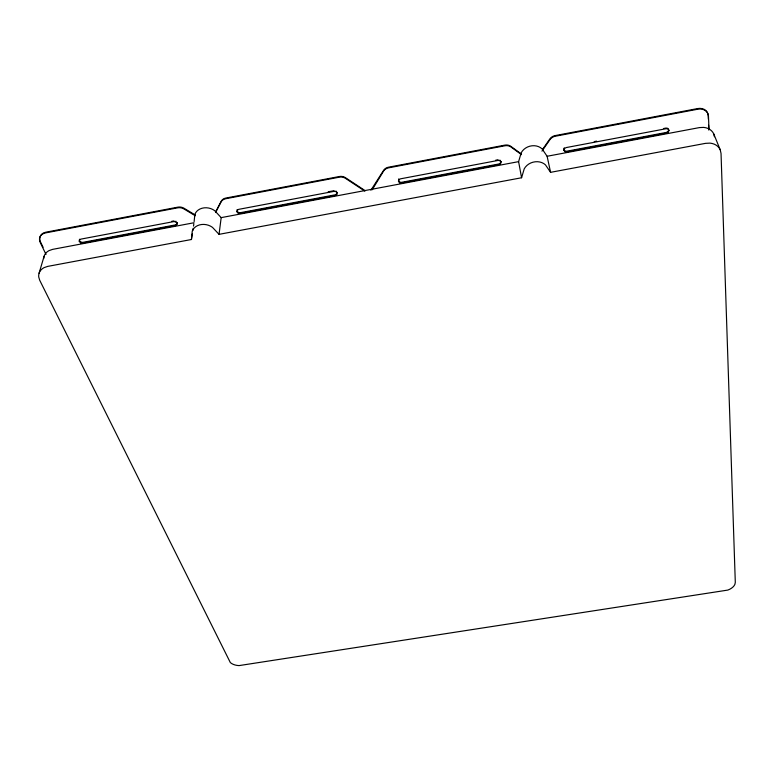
<?xml version="1.0" encoding="UTF-8"?>
<svg xmlns="http://www.w3.org/2000/svg" width="774" height="774" viewBox="0 0 774 774"><rect width="100%" height="100%" fill="white"/><g stroke="black" fill="none" stroke-linecap="round" stroke-linejoin="round"><path stroke-width="1.16" d="M336.748 194.564L336.758 193.897L335.229 194.816L240.153 212.724L238.276 212.444L237.096 211.147L237.018 211.834L238.208 213.131L240.075 213.411L335.219 195.493L336.748 194.564L337.048 192.3L337.038 192.978L335.935 190.975M79.335 241.546L79.567 239.34L79.335 241.546L80.651 242.813L82.547 243.075L175.446 225.582L176.994 223.996L175.563 224.895L82.721 242.378L80.835 242.117L79.529 240.859M176.869 224.683L177.13 222.457L177.004 223.144L175.775 221.857L173.879 221.577L80.748 239.147L79.383 240.037M191.43 239.514L192.252 231.145A12.8 10.362 12.3 0 1 212.463 227.353L219.042 234.348L521.579 177.759L524.221 168.848A12.965 11.02 -16 0 1 545.457 164.862L550.585 172.331L705.559 143.345L709.971 143.122A15.973 12.79 -26.5 0 1 720.226 149.827L721.039 153.446L735.3 582.377L734.865 584.457A11.475 7.014 -12.7 0 1 727.792 590.088L239.05 665.601A10.971 6.589 2.1 0 1 230.323 662.563L39.706 280.256L38.7 276.86A15.364 11.504 17.2 0 1 43.992 267.669L47.707 266.391L191.43 239.514L192.3 233.922M194.139 221.558L194.845 214.437A12.597 10.294 12.9 0 1 214.717 210.683L221.18 217.629L219.042 234.348M238.208 213.131L238.276 212.444M237.018 211.834L237.289 209.59L237.212 210.267L238.682 209.357L334.058 191.362L335.926 191.652M192.813 230.575L193.161 228.34M193.51 226.095L193.848 223.86M175.775 221.857L175.892 221.171M398.504 181.397L398.823 179.113L398.504 181.397L399.568 182.732L401.425 183.022L498.882 164.668L500.507 163.72L500.865 161.418L500.507 163.72M80.651 242.813L80.835 242.117M521.579 177.759L518.609 161.64L521.192 152.797A12.742 10.942 -16.6 0 1 542.052 148.85L547.112 156.271L550.585 172.331M39.077 273.232L44.128 256.165M563.791 149.556L564.323 147.892L563.946 150.204L564.875 151.598L566.703 151.898L666.578 133.089L668.31 132.112L668.949 130.419L668.717 129.771L668.078 131.464L666.346 132.441L566.549 151.24L564.72 150.94L563.791 149.556L563.946 150.204M215.656 211.863L221.171 201.288A7.488 6.211 12.2 0 1 225.853 198.047L339.351 176.52A7.44 6.405 3.5 0 1 345.533 177.72L364.844 190.462M215.559 212.55L221.074 201.966A7.488 6.211 12.2 0 1 225.766 198.725L339.341 177.188A7.45 6.405 3.5 0 1 345.533 178.388L364.854 191.13M372.226 189.746L383.507 171.189A7.459 6.473 -1.5 0 1 388.558 167.852L504.929 145.783A7.556 6.55 -14.4 0 1 511.024 147.031L521.502 154.665M542.506 149.527L549.792 139.01A7.634 6.55 -19.4 0 1 555.21 135.576L697.635 108.563A10.584 8.63 -28.8 0 1 708.21 115.607L708.355 119.225M541.974 151.133L549.937 139.659A7.643 6.55 -19.3 0 1 555.364 136.224L697.887 109.202A10.584 8.63 -28.7 0 1 708.471 116.245L709.003 129.51M370.901 190.23L383.478 170.522A7.45 6.473 -1.5 0 1 388.529 167.194L504.822 145.135A7.556 6.55 -14.4 0 1 510.908 146.383L521.376 154.007M398.862 179.781L400.429 178.842L498.146 160.412L499.994 160.702L500.971 162.076M500.401 163.062L498.775 164.011L401.387 182.354L399.529 182.064L398.465 180.719M564.478 148.55L566.152 147.582L666.288 128.687L668.107 128.997L668.949 130.419M171.644 221.345L174.005 220.9M328.186 191.797L334.068 190.694M495.689 160.199L498.04 159.754M594.248 141.594L596.599 141.149M663.705 128.494L666.056 128.049L667.875 128.358L668.107 128.997M194.022 222.748L52.642 249.363L48.975 250.631A15.112 11.436 17.8 0 0 43.712 258.545M221.18 217.629L518.609 161.64M547.112 156.271L699.367 127.604L703.701 127.391A15.712 12.694 -27.3 0 1 713.812 134.047L720.226 149.827M195.387 215.085L184.125 208.303A7.527 6.115 14.7 0 0 177.856 207.151L45.898 232.181A10.188 7.759 19 0 0 40.451 241.827L43.083 247.254M195.28 215.762L184.009 208.99A7.527 6.115 14.7 0 0 177.739 207.829L45.685 232.877A10.197 7.759 19 0 0 40.238 242.523L46.024 254.462M668.078 131.464L668.31 132.112M564.72 150.94L564.875 151.598M713.812 134.047L714.421 136.746M499.888 160.044L499.994 160.702M399.529 182.064L399.568 182.732M708.597 125.253L708.791 130.08"/></g></svg>
